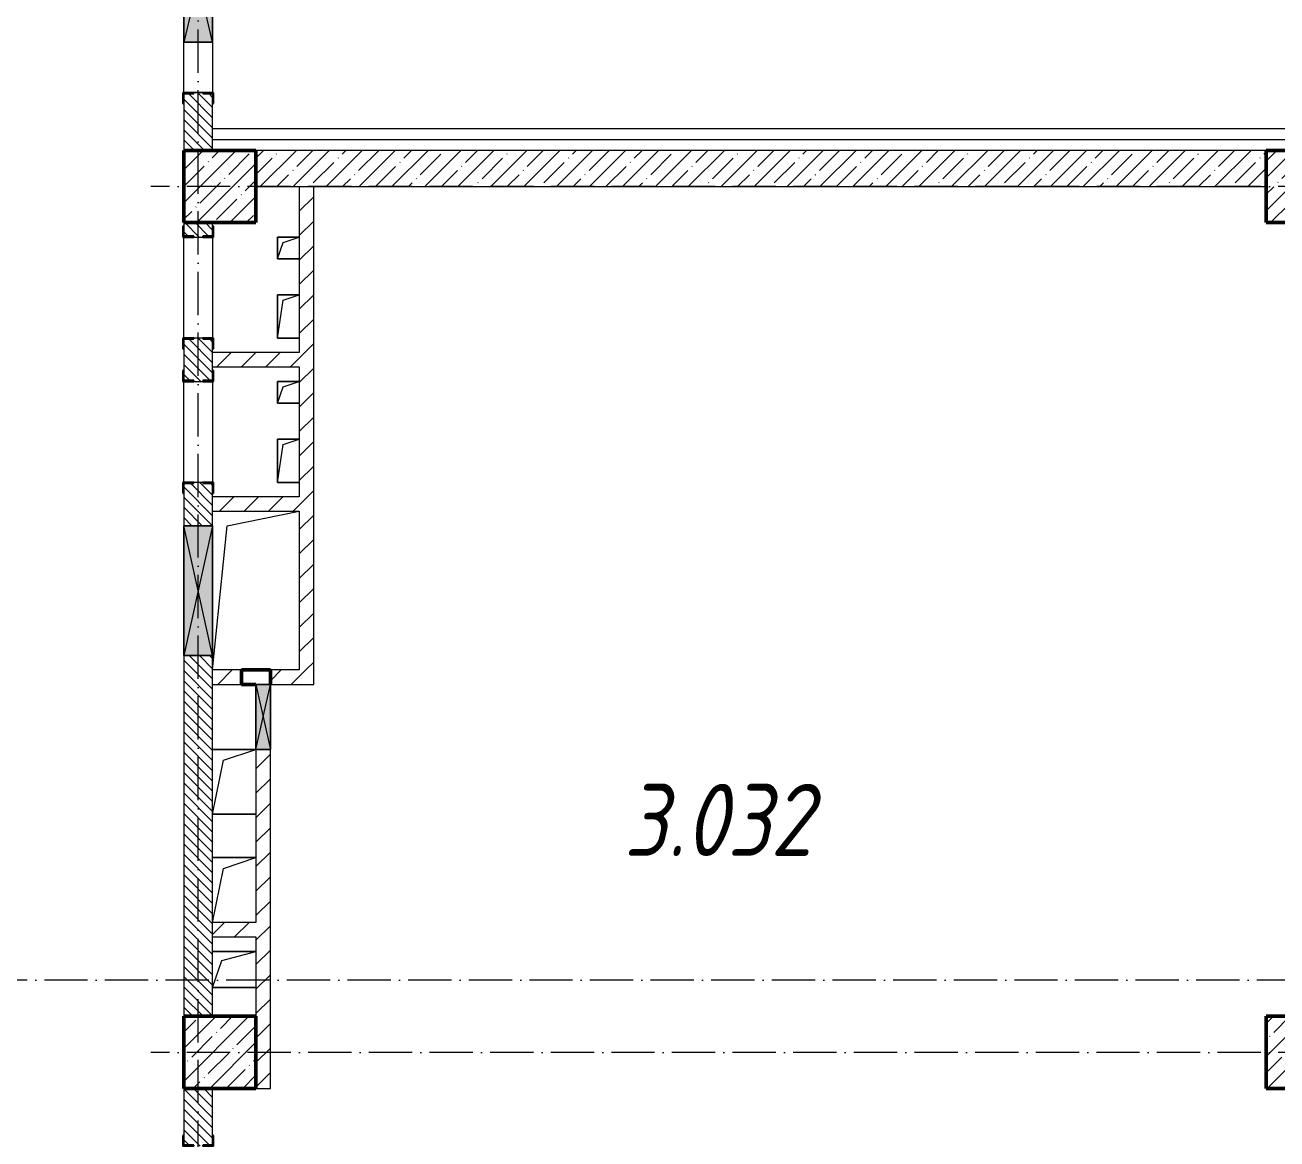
# Model space of a CAD drawing. Header units: millimetres. Extents: x -213536 to 1564669, y -45299 to 942238.
# Drawn here: x 234579 to 243254, y 459747 to 467466 of the extents above; entities that cross this region are included whole.
import ezdxf

# ---------------------------------------------------------------- set-up
doc = ezdxf.new("R2010")
doc.units = ezdxf.units.MM
doc.linetypes.add('50_200_ШТРИХ_1Т_ш5_п1_п1_', pattern=[700, 500, -100, 0, -100])
for name, color, linetype, lineweight in [('A-DETL-____-OTLN-4', 7, 'Continuous', 18), ('A-DETL-GENF-OTLN', 7, 'Continuous', 9), ('A-FLOR-____-OTLN', 7, 'Continuous', 9), ('A-GENM-____-MCUT', 7, 'Continuous', 25), ('A-GENM-____-OTLN', 7, 'Continuous', 9), ('A-GENM-____-OTLN-1', 7, 'Continuous', 25), ('A-GLAZ-____-OTLN', 7, 'Continuous', 9), ('A-WALL-____-MCUT-1', 7, 'Continuous', 9), ('A-WALL-____-MCUT-3', 7, 'Continuous', 9), ('A-WALL-____-PATT-1', 7, 'Continuous', 9), ('A-WALL-FNSH-MCUT-1', 7, 'Continuous', 9), ('I-WALL-____-OTLN', 7, 'Continuous', 9), ('S-COLS-____-MCUT', 7, 'Continuous', 50), ('S-COLS-____-OTLN', 7, 'Continuous', 9), ('S-GRID-____-OTLN-1', 7, '50_200_ШТРИХ_1Т_ш5_п1_п1_', 9), ('Марки помещений', 7, 'Continuous', 9)]:
    doc.layers.add(name, color=color, linetype=linetype, lineweight=lineweight)
doc.styles.add('ISOCPEUR_I_2', font='isocpeui.ttf', dxfattribs={"width": 0.85, "height": 2.3})
pattern_1 = [(135, (142429.057, 459015.94), (-35.35534, -35.35534), [])]
pattern_2 = [(45, (142429.06, 459015.94), (-84.85281, 84.85281), [])]

# ---------------------------------------------------------------- blocks, each defined once
blk = doc.blocks.new('BSC_Колонна _Прямоугольная - 500х500-V27-АР1_План отверстий 3 этажа в осях 1-64_А-ГГ')
at = {"layer": 'S-COLS-____-OTLN'}
h = blk.add_hatch(dxfattribs=at)
h.set_pattern_fill('FP_64', color=256, style=0, pattern_type=2)
h.set_pattern_definition([(45, (-101000, -7331.04), (-114.04925, 114.04925), []), (45, (-100885.95, -7331.04), (-114.04925, 114.04925), [201.613, -40.323, 3.353, -36.97])])
h.paths.add_polyline_path([(-250, -250), (250, -250), (250, 250), (-250, 250)], flags=0)
at = {"layer": 'S-COLS-____-MCUT'}
for p, q in [((250, 250), (-250, 250)), ((-250, 250), (-250, -250)), ((250, -250), (250, 250)), ((-250, -250), (250, -250))]:
    blk.add_line(p, q, dxfattribs=at)
blk = doc.blocks.new('BSC_Колонна _Прямоугольная - 500х500-V28-АР1_План отверстий 3 этажа в осях 1-64_А-ГГ')
at = {"layer": 'S-COLS-____-OTLN'}
h = blk.add_hatch(dxfattribs=at)
h.set_pattern_fill('FP_65', color=256, style=0, pattern_type=2)
h.set_pattern_definition([(45, (-93500, -7331.04), (-114.04925, 114.04925), []), (45, (-93385.95, -7331.04), (-114.04925, 114.04925), [201.613, -40.323, 3.353, -36.97])])
h.paths.add_polyline_path([(-250, -250), (250, -250), (250, 250), (-250, 250)], flags=0)
at = {"layer": 'S-COLS-____-MCUT'}
for p, q in [((250, 250), (-250, 250)), ((-250, 250), (-250, -250)), ((250, -250), (250, 250)), ((-250, -250), (250, -250))]:
    blk.add_line(p, q, dxfattribs=at)
blk = doc.blocks.new('BSC_Колонна _Прямоугольная - 500х500-V82-АР1_План отверстий 3 этажа в осях 1-64_А-ГГ')
at = {"layer": 'S-COLS-____-OTLN'}
h = blk.add_hatch(dxfattribs=at)
h.set_pattern_fill('FP_119', color=256, style=0, pattern_type=2)
h.set_pattern_definition([(45, (-101000, -1331.04), (-114.04925, 114.04925), []), (45, (-100885.95, -1331.04), (-114.04925, 114.04925), [201.613, -40.323, 3.353, -36.97])])
h.paths.add_polyline_path([(-250, -250), (250, -250), (250, 250), (-250, 250)], flags=0)
at = {"layer": 'S-COLS-____-MCUT'}
for p, q in [((250, 250), (-250, 250)), ((-250, 250), (-250, -250)), ((250, -250), (250, 250)), ((-250, -250), (250, -250))]:
    blk.add_line(p, q, dxfattribs=at)
blk = doc.blocks.new('BSC_Колонна _Прямоугольная - 500х500-V83-АР1_План отверстий 3 этажа в осях 1-64_А-ГГ')
at = {"layer": 'S-COLS-____-OTLN'}
h = blk.add_hatch(dxfattribs=at)
h.set_pattern_fill('FP_120', color=256, style=0, pattern_type=2)
h.set_pattern_definition([(45, (-93500, -1331.04), (-114.04925, 114.04925), []), (45, (-93385.95, -1331.04), (-114.04925, 114.04925), [201.613, -40.323, 3.353, -36.97])])
h.paths.add_polyline_path([(-250, -250), (250, -250), (250, 250), (-250, 250)], flags=0)
at = {"layer": 'S-COLS-____-MCUT'}
for p, q in [((250, 250), (-250, 250)), ((-250, 250), (-250, -250)), ((250, -250), (250, 250)), ((-250, -250), (250, -250))]:
    blk.add_line(p, q, dxfattribs=at)
blk = doc.blocks.new('АР_Перемычка - АР_Перемычка-28704962-АР1_План отверстий 3 этажа в осях 1-64_А-ГГ')
at = {"layer": 'A-GENM-____-OTLN'}
blk.add_line((-350, -100), (-342, -100), dxfattribs=at)
blk = doc.blocks.new('154_Стойка_СКБ_Уголок - СМ-2180_200-28268025-АР1_План отверстий 3 этажа в осях 1-64_А-ГГ')
at = {"layer": 'A-GENM-____-MCUT'}
for p, q in [((125, 156), (125, 81)), ((200, 156), (125, 156)), ((131, 81), (131, 150)), ((131, 150), (200, 150)), ((200, 150), (200, 156)), ((125, 81), (131, 81)), ((131, 19), (125, 19)), ((125, 19), (125, -56)), ((131, -50), (131, 19)), ((125, -56), (200, -56)), ((200, -50), (131, -50)), ((200, -56), (200, -50))]:
    blk.add_line(p, q, dxfattribs=at)
blk = doc.blocks.new('Фахверк_СКБ_Уголок - 200_3960_зеркало-28268689-АР1_План отверстий 3 этажа в осях 1-64_А-ГГ')
at = {"layer": 'A-GENM-____-MCUT'}
for p, q in [((200, 156), (125, 156)), ((125, 156), (125, 81)), ((131, 81), (131, 150)), ((131, 150), (200, 150)), ((200, 150), (200, 156)), ((125, 81), (131, 81)), ((131, 19), (125, 19)), ((125, 19), (125, -56)), ((131, -50), (131, 19)), ((125, -56), (200, -56)), ((200, -50), (131, -50)), ((200, -56), (200, -50))]:
    blk.add_line(p, q, dxfattribs=at)
blk = doc.blocks.new('Фахверк_СКБ_Уголок - 200_3960-28268576-АР1_План отверстий 3 этажа в осях 1-64_А-ГГ')
at = {"layer": 'A-GENM-____-MCUT'}
for p, q in [((200, 156), (125, 156)), ((125, 156), (125, 81)), ((131, 81), (131, 150)), ((131, 150), (200, 150)), ((200, 150), (200, 156)), ((125, 81), (131, 81)), ((131, 19), (125, 19)), ((125, 19), (125, -56)), ((131, -50), (131, 19)), ((125, -56), (200, -56)), ((200, -50), (131, -50)), ((200, -56), (200, -50))]:
    blk.add_line(p, q, dxfattribs=at)
blk = doc.blocks.new('154_Стойка_СКБ_Уголок - СМ-2480_200-28346303-АР1_План отверстий 3 этажа в осях 1-64_А-ГГ')
at = {"layer": 'A-GENM-____-MCUT'}
for p, q in [((125, 156), (125, 81)), ((200, 156), (125, 156)), ((131, 81), (131, 150)), ((131, 150), (200, 150)), ((200, 150), (200, 156)), ((125, 81), (131, 81)), ((131, 19), (125, 19)), ((125, 19), (125, -56)), ((131, -50), (131, 19)), ((125, -56), (200, -56)), ((200, -50), (131, -50)), ((200, -56), (200, -50))]:
    blk.add_line(p, q, dxfattribs=at)
blk = doc.blocks.new('Стойка_Влож_Полоса боковая - Полоса-28213942-АР1_План отверстий 3 этажа в осях 1-64_А-ГГ')
at = {"layer": 'A-GENM-____-OTLN'}
for p, q in [((-5, 60), (0, 60)), ((-5, -60), (-5, 60)), ((0, 31), (0, -31)), ((0, -60), (-5, -60))]:
    blk.add_line(p, q, dxfattribs=at)
blk = doc.blocks.new('AR_Отверстие прямоугольное _в плите_ - AR_Отверстие прямоугольное _в плите_-30423637-АР1_План отверстий 3 этажа в осях 1-64_А-ГГ')
at = {"layer": 'A-GENM-____-OTLN'}
for p, q in [((75, 150), (-75, 150)), ((-75, 150), (-75, -150)), ((-75, -150), (-37.5, 112.5)), ((-37.5, 112.5), (75, 150)), ((-75, -150), (75, -150))]:
    blk.add_line(p, q, dxfattribs=at)
blk = doc.blocks.new('AR_Отверстие прямоугольное _в плите_ - AR_Отверстие прямоугольное _в плите_-30423627-АР1_План отверстий 3 этажа в осях 1-64_А-ГГ')
at = {"layer": 'A-GENM-____-OTLN'}
for p, q in [((75, 75), (-75, 75)), ((-75, 75), (-75, -75)), ((-75, -75), (-37.5, 37.5)), ((-37.5, 37.5), (75, 75)), ((-75, -75), (75, -75))]:
    blk.add_line(p, q, dxfattribs=at)
blk = doc.blocks.new('AR_Отверстие прямоугольное _в плите_ - AR_Отверстие прямоугольное _в плите_-30552713-АР1_План отверстий 3 этажа в осях 1-64_А-ГГ')
at = {"layer": 'A-GENM-____-OTLN'}
for p, q in [((-200, 450), (300, 550)), ((-300, -550), (-200, 450))]:
    blk.add_line(p, q, dxfattribs=at)
blk = doc.blocks.new('AR_Отверстие прямоугольное _в плите_ - AR_Отверстие прямоугольное _в плите_-30552572-АР1_План отверстий 3 этажа в осях 1-64_А-ГГ')
at = {"layer": 'A-GENM-____-OTLN'}
for p, q in [((150, 125), (-150, 125)), ((-87.5, 62.5), (150, 125)), ((-150, -125), (-87.5, 62.5)), ((-150, -125), (150, -125))]:
    blk.add_line(p, q, dxfattribs=at)
blk = doc.blocks.new('AR_Отверстие прямоугольное _в плите_ - AR_Отверстие прямоугольное _в плите_-V189-АР1_План отверстий 3 этажа в осях 1-64_А-ГГ')
at = {"layer": 'A-GENM-____-OTLN'}
for p, q in [((150, 225), (-150, 225)), ((-75, 150), (150, 225)), ((-150, -225), (-75, 150))]:
    blk.add_line(p, q, dxfattribs=at)
blk = doc.blocks.new('AR_Отверстие прямоугольное _в плите_ - AR_Отверстие прямоугольное _в плите_-V187-АР1_План отверстий 3 этажа в осях 1-64_А-ГГ')
at = {"layer": 'A-GENM-____-OTLN'}
for p, q in [((150, 225), (-150, 225)), ((-75, 150), (150, 225)), ((-150, -225), (-75, 150)), ((-150, -225), (150, -225))]:
    blk.add_line(p, q, dxfattribs=at)
blk = doc.blocks.new('AR_Отверстие прямоугольное _в стене__БезПР - AR_Отверстие прямоугольное _в стене__БезПР-36899182-АР1_План отверстий 3 этажа в осях 1-64_А-ГГ')
at = {"layer": 'A-GLAZ-____-OTLN'}
blk.add_hatch(color=256, dxfattribs=at).paths.add_polyline_path([(450, 100), (-450, 100), (-450, -100), (450, -100)], flags=0)
at = {"layer": 'A-DETL-GENF-OTLN'}
for p, q in [((-450, -100), (-450, 100)), ((-450, 100), (450, 100)), ((450, 100), (-450, -100)), ((-450, 100), (450, -100)), ((450, 100), (-450, 100)), ((-450, 100), (-450, -100)), ((450, 100), (450, -100)), ((450, -100), (450, 100)), ((450, -100), (-450, -100)), ((-450, -100), (450, -100))]:
    blk.add_line(p, q, dxfattribs=at)
at = {"layer": 'A-GLAZ-____-OTLN'}
blk.add_line((450, 100), (-450, 100), dxfattribs=at)
blk = doc.blocks.new('AR_Отверстие прямоугольное _в стене_ - AR_Отверстие прямоугольное _в стене__ОВ-36909481-АР1_План отверстий 3 этажа в осях 1-64_А-ГГ')
at = {"layer": 'A-GLAZ-____-OTLN'}
blk.add_hatch(color=256, dxfattribs=at).paths.add_polyline_path([(-225, -50), (225, -50), (225, 50), (-225, 50)], flags=0)
at = {"layer": 'A-DETL-GENF-OTLN'}
for p, q in [((-225, -50), (-225, 50)), ((-225, 50), (225, 50)), ((225, 50), (-225, -50)), ((-225, 50), (225, -50)), ((225, 50), (-225, 50)), ((-225, 50), (-225, -50)), ((225, 50), (225, -50)), ((225, -50), (225, 50)), ((225, -50), (-225, -50)), ((-225, -50), (225, -50))]:
    blk.add_line(p, q, dxfattribs=at)
blk = doc.blocks.new('AR_Отверстие прямоугольное _в стене_ - AR_Отверстие прямоугольное _в стене__ОВ-36927705-АР1_План отверстий 3 этажа в осях 1-64_А-ГГ')
at = {"layer": 'A-GLAZ-____-OTLN'}
blk.add_hatch(color=256, dxfattribs=at).paths.add_polyline_path([(-425, 100), (-425, -100), (425, -100), (425, 100)], flags=0)
at = {"layer": 'A-DETL-GENF-OTLN'}
for p, q in [((-425, -100), (-425, 100)), ((-425, 100), (425, 100)), ((425, 100), (-425, -100)), ((-425, 100), (425, -100)), ((425, 100), (-425, 100)), ((-425, 100), (-425, -100)), ((425, 100), (425, -100)), ((425, -100), (425, 100)), ((425, -100), (-425, -100)), ((-425, -100), (425, -100))]:
    blk.add_line(p, q, dxfattribs=at)
blk = doc.blocks.new('BSC_Колонна _Прямоугольная1 - 200х100 _металл_-V218-АР1_План отверстий 3 этажа в осях 1-64_А-ГГ')
at = {"layer": 'S-COLS-____-MCUT'}
for p, q in [((100, 50), (-100, 50)), ((-100, 50), (-100, -50)), ((100, -50), (100, 50)), ((-100, -50), (0, -50))]:
    blk.add_line(p, q, dxfattribs=at)

msp = doc.modelspace()

# ---------------------------------------------------------------- hatches: boundary and pattern name
at = {"layer": 'A-WALL-____-PATT-1'}
h = msp.add_hatch(dxfattribs=at)
h.set_pattern_fill('FP_6', color=256, style=0, pattern_type=2)
h.set_pattern_definition(pattern_1)
h.paths.add_polyline_path([(235879.1, 466597), (235879.1, 466991), (235810.1, 466991), (235810.1, 466997), (235748.1, 466997), (235748.1, 466991), (235679.1, 466991), (235679.1, 466597)], flags=0)
h.paths.add_polyline_path([(235748.1, 468697), (235810.1, 468697), (235810.1, 468703), (235879.1, 468703), (235879.1, 469097), (235679.1, 469097), (235679.1, 468703), (235748.1, 468703)], flags=0)
h = msp.add_hatch(dxfattribs=at)
h.set_pattern_fill('FP_38', color=256, style=0, pattern_type=2)
h.set_pattern_definition([(45, (142429.06, 459015.94), (-114.04925, 114.04925), []), (45, (142543.1, 459015.94), (-114.04925, 114.04925), [201.612, -40.322, 3.353, -36.97])])
h.paths.add_polyline_path([(243179.1, 466347), (243179.1, 466597), (236179.1, 466597), (236179.1, 466347), (243160.8, 466347)], flags=0)
h = msp.add_hatch(dxfattribs=at)
h.set_pattern_fill('FP_4', color=256, style=0, pattern_type=2)
h.set_pattern_definition(pattern_2)
h.paths.add_polyline_path([(236579.1, 462997), (236579.1, 466347), (236479.1, 466347), (236479.1, 462997)], flags=0)
h = msp.add_hatch(dxfattribs=at)
h.set_pattern_fill('FP_6', color=256, style=0, pattern_type=2)
h.set_pattern_definition(pattern_1)
h.paths.add_polyline_path([(235679.1, 460597), (235879.1, 460597), (235879.1, 463097), (235679.1, 463097)], flags=0)
h.paths.add_polyline_path([(235679.1, 463997), (235879.1, 463997), (235879.1, 464291), (235810.1, 464291), (235810.1, 464297), (235748.1, 464297), (235748.1, 464291), (235679.1, 464291), (235679.1, 464222)], flags=0)
h.paths.add_polyline_path([(235810.1, 464997), (235810.1, 465003), (235879.1, 465003), (235879.1, 465291), (235810.1, 465291), (235810.1, 465297), (235748.1, 465297), (235748.1, 465291), (235679.1, 465291), (235679.1, 465003), (235748.1, 465003), (235748.1, 464997)], flags=0)
h.paths.add_polyline_path([(235748.1, 465997), (235810.1, 465997), (235810.1, 466003), (235879.1, 466003), (235879.1, 466097), (235679.1, 466097), (235679.1, 466003), (235748.1, 466003)], flags=0)
h = msp.add_hatch(dxfattribs=at)
h.set_pattern_fill('FP_4', color=256, style=0, pattern_type=2)
h.set_pattern_definition(pattern_2)
h.paths.add_polyline_path([(236479.1, 465097), (236479.1, 465197), (235879.1, 465197), (235879.1, 465097), (236091, 465097)], flags=0)
h = msp.add_hatch(dxfattribs=at)
h.set_pattern_fill('FP_4', color=256, style=0, pattern_type=2)
h.set_pattern_definition(pattern_2)
h.paths.add_polyline_path([(236479.1, 464097), (236479.1, 464197), (235879.1, 464197), (235879.1, 464097), (236091, 464097)], flags=0)
h = msp.add_hatch(dxfattribs=at)
h.set_pattern_fill('FP_4', color=256, style=0, pattern_type=2)
h.set_pattern_definition(pattern_2)
h.paths.add_polyline_path([(235879.1, 462897), (236079.1, 462897), (236079.1, 462997), (235879.1, 462997)], flags=0)
h.paths.add_polyline_path([(236579.1, 462897), (236579.1, 462997), (236279.1, 462997), (236279.1, 462897)], flags=0)
h = msp.add_hatch(dxfattribs=at)
h.set_pattern_fill('FP_4', color=256, style=0, pattern_type=2)
h.set_pattern_definition(pattern_2)
h.paths.add_polyline_path([(236279.1, 460097), (236279.1, 462447), (236179.1, 462447), (236179.1, 460097)], flags=0)
h = msp.add_hatch(dxfattribs=at)
h.set_pattern_fill('FP_4', color=256, style=0, pattern_type=2)
h.set_pattern_definition(pattern_2)
h.paths.add_polyline_path([(235879.1, 461147), (236179.1, 461147), (236179.1, 461247), (235879.1, 461247)], flags=0)
h = msp.add_hatch(dxfattribs=at)
h.set_pattern_fill('FP_6', color=256, style=0, pattern_type=2)
h.set_pattern_definition(pattern_1)
h.paths.add_polyline_path([(235679.1, 457597), (235879.1, 457597), (235879.1, 457991), (235810.1, 457991), (235810.1, 457997), (235748.1, 457997), (235748.1, 457991), (235679.1, 457991), (235679.1, 457922)], flags=0)
h.paths.add_polyline_path([(235748.1, 459697), (235810.1, 459697), (235810.1, 459703), (235879.1, 459703), (235879.1, 460097), (235679.1, 460097), (235679.1, 459703), (235748.1, 459703)], flags=0)

# ---------------------------------------------------------------- linework, layer by layer
at = {"layer": 'A-DETL-____-OTLN-4'}
for p, q in [((243429.1, 466747), (235879.1, 466747)), ((243429.1, 466672), (235879.1, 466672))]:
    msp.add_line(p, q, dxfattribs=at)
at = {"layer": 'A-FLOR-____-OTLN'}
for p, q in [((236329.1, 465997), (236479.1, 465997)), ((236329.1, 465847), (236329.1, 465997)), ((236479.1, 465847), (236329.1, 465847)), ((236329.1, 465597), (236479.1, 465597)), ((236329.1, 465297), (236329.1, 465597)), ((236479.1, 465297), (236329.1, 465297)), ((236329.1, 464997), (236479.1, 464997)), ((236329.1, 464847), (236329.1, 464997)), ((236479.1, 464847), (236329.1, 464847)), ((236329.1, 464597), (236479.1, 464597)), ((236329.1, 464297), (236329.1, 464597)), ((236479.1, 464297), (236329.1, 464297)), ((235879.1, 462447), (236179.1, 462447)), ((236179.1, 461997), (235879.1, 461997)), ((235879.1, 461697), (236179.1, 461697)), ((235879.1, 461047), (236179.1, 461047)), ((236179.1, 460797), (235879.1, 460797))]:
    msp.add_line(p, q, dxfattribs=at)
at = {"layer": 'A-WALL-____-MCUT-1'}
for p, q in [((243179.1, 466597), (236179.1, 466597)), ((236179.1, 466347), (243179.1, 466347))]:
    msp.add_line(p, q, dxfattribs=at)
at = {"layer": 'A-WALL-____-MCUT-3'}
for p, q in [((235679.1, 466922), (235679.1, 466597)), ((235879.1, 466597), (235879.1, 466922)), ((235679.1, 466097), (235679.1, 466072)), ((235879.1, 466072), (235879.1, 466097)), ((235748.1, 465997), (235810.1, 465997)), ((235810.1, 465297), (235748.1, 465297)), ((235679.1, 465222), (235679.1, 465072)), ((235879.1, 465072), (235879.1, 465222)), ((235748.1, 464997), (235810.1, 464997)), ((235810.1, 464297), (235748.1, 464297)), ((235679.1, 464222), (235679.1, 463997)), ((235879.1, 463997), (235879.1, 464222)), ((235679.1, 463097), (235679.1, 460597)), ((235879.1, 460597), (235879.1, 463097)), ((235679.1, 460097), (235679.1, 459772)), ((235879.1, 459772), (235879.1, 460097))]:
    msp.add_line(p, q, dxfattribs=at)
at = {"layer": 'A-WALL-FNSH-MCUT-1'}
for p, q in [((236479.1, 466347), (236479.1, 465197)), ((236579.1, 462897), (236579.1, 466347)), ((236479.1, 465197), (235879.1, 465197)), ((235879.1, 465097), (236479.1, 465097)), ((236479.1, 465097), (236479.1, 464197)), ((236479.1, 464197), (235879.1, 464197)), ((235879.1, 464097), (236479.1, 464097)), ((236479.1, 464097), (236479.1, 462997)), ((236079.1, 462997), (235879.1, 462997)), ((236479.1, 462997), (236279.1, 462997)), ((235879.1, 462897), (236079.1, 462897)), ((236279.1, 462897), (236579.1, 462897)), ((236179.1, 462447), (236179.1, 461247)), ((236279.1, 460097), (236279.1, 462447)), ((236179.1, 461247), (235879.1, 461247)), ((235879.1, 461147), (236179.1, 461147)), ((236179.1, 461147), (236179.1, 460597)), ((236179.1, 460097), (236279.1, 460097))]:
    msp.add_line(p, q, dxfattribs=at)
at = {"layer": 'I-WALL-____-OTLN'}
for p, q in [((235679.1, 466997), (235679.1, 467347)), ((235879.1, 467347), (235879.1, 466997)), ((235679.1, 465297), (235679.1, 465997)), ((235879.1, 465997), (235879.1, 465297)), ((235679.1, 464297), (235679.1, 464997)), ((235879.1, 464997), (235879.1, 464297))]:
    msp.add_line(p, q, dxfattribs=at)
at = {"layer": 'S-GRID-____-OTLN-1', "color": 251, "ltscale": 0.6, "true_color": 0x636466}
for p, q in [((235779.1, 454533.3), (235779.1, 508896.9)), ((246503.5, 466347), (235450.3, 466347)), ((246355.5, 460847), (137760.3, 460847)), ((246503.5, 460347), (235450.3, 460347))]:
    msp.add_line(p, q, dxfattribs=at)

# ---------------------------------------------------------------- block references
at = {"layer": 'A-GENM-____-OTLN'}
for name, rotation in [('Стойка_Влож_Полоса боковая - Полоса-28213942-АР1_План отверстий 3 этажа в осях 1-64_А-ГГ', 269.9999999999999), ('АР_Перемычка - АР_Перемычка-28704962-АР1_План отверстий 3 этажа в осях 1-64_А-ГГ', 89.9999999999999)]:
    msp.add_blockref(name, (235779.1, 466997), dxfattribs=dict(at, rotation=rotation))
for name, p in [('AR_Отверстие прямоугольное _в плите_ - AR_Отверстие прямоугольное _в плите_-30423627-АР1_План отверстий 3 этажа в осях 1-64_А-ГГ', (236404.1, 465922)), ('AR_Отверстие прямоугольное _в плите_ - AR_Отверстие прямоугольное _в плите_-30423637-АР1_План отверстий 3 этажа в осях 1-64_А-ГГ', (236404.1, 465447)), ('AR_Отверстие прямоугольное _в плите_ - AR_Отверстие прямоугольное _в плите_-30423627-АР1_План отверстий 3 этажа в осях 1-64_А-ГГ', (236404.1, 464922)), ('AR_Отверстие прямоугольное _в плите_ - AR_Отверстие прямоугольное _в плите_-30423637-АР1_План отверстий 3 этажа в осях 1-64_А-ГГ', (236404.1, 464447)), ('AR_Отверстие прямоугольное _в плите_ - AR_Отверстие прямоугольное _в плите_-30552713-АР1_План отверстий 3 этажа в осях 1-64_А-ГГ', (236179.1, 463547)), ('AR_Отверстие прямоугольное _в плите_ - AR_Отверстие прямоугольное _в плите_-V187-АР1_План отверстий 3 этажа в осях 1-64_А-ГГ', (236029.1, 462222)), ('AR_Отверстие прямоугольное _в плите_ - AR_Отверстие прямоугольное _в плите_-V189-АР1_План отверстий 3 этажа в осях 1-64_А-ГГ', (236029.1, 461472)), ('AR_Отверстие прямоугольное _в плите_ - AR_Отверстие прямоугольное _в плите_-30552572-АР1_План отверстий 3 этажа в осях 1-64_А-ГГ', (236029.1, 460922))]:
    msp.add_blockref(name, p, dxfattribs=at)
at = {"layer": 'A-GENM-____-OTLN-1'}
for name, p, rotation in [('154_Стойка_СКБ_Уголок - СМ-2480_200-28346303-АР1_План отверстий 3 этажа в осях 1-64_А-ГГ', (235729.1, 467122), 269.9999999999999), ('Фахверк_СКБ_Уголок - 200_3960_зеркало-28268689-АР1_План отверстий 3 этажа в осях 1-64_А-ГГ', (235829.1, 465872), 89.9999999999999), ('Фахверк_СКБ_Уголок - 200_3960-28268576-АР1_План отверстий 3 этажа в осях 1-64_А-ГГ', (235729.1, 465422), 269.9999999999999), ('Фахверк_СКБ_Уголок - 200_3960_зеркало-28268689-АР1_План отверстий 3 этажа в осях 1-64_А-ГГ', (235829.1, 464872), 89.9999999999999), ('154_Стойка_СКБ_Уголок - СМ-2180_200-28268025-АР1_План отверстий 3 этажа в осях 1-64_А-ГГ', (235729.1, 464422), 269.9999999999999), ('Фахверк_СКБ_Уголок - 200_3960-28268576-АР1_План отверстий 3 этажа в осях 1-64_А-ГГ', (235829.1, 459572), 89.9999999999999)]:
    msp.add_blockref(name, p, dxfattribs=dict(at, rotation=rotation))
at = {"layer": 'A-GLAZ-____-OTLN'}
for name, p, rotation in [('AR_Отверстие прямоугольное _в стене_ - AR_Отверстие прямоугольное _в стене__ОВ-36927705-АР1_План отверстий 3 этажа в осях 1-64_А-ГГ', (235779.1, 467772), 269.9999999999999), ('AR_Отверстие прямоугольное _в стене__БезПР - AR_Отверстие прямоугольное _в стене__БезПР-36899182-АР1_План отверстий 3 этажа в осях 1-64_А-ГГ', (235779.1, 463547), 269.9999999999999), ('AR_Отверстие прямоугольное _в стене_ - AR_Отверстие прямоугольное _в стене__ОВ-36909481-АР1_План отверстий 3 этажа в осях 1-64_А-ГГ', (236229.1, 462672), 90)]:
    msp.add_blockref(name, p, dxfattribs=dict(at, rotation=rotation))
at = {"layer": 'S-COLS-____-OTLN'}
for name, p in [('BSC_Колонна _Прямоугольная - 500х500-V28-АР1_План отверстий 3 этажа в осях 1-64_А-ГГ', (235929.1, 466347)), ('BSC_Колонна _Прямоугольная - 500х500-V27-АР1_План отверстий 3 этажа в осях 1-64_А-ГГ', (243429.1, 466347)), ('BSC_Колонна _Прямоугольная1 - 200х100 _металл_-V218-АР1_План отверстий 3 этажа в осях 1-64_А-ГГ', (236179.1, 462947)), ('BSC_Колонна _Прямоугольная - 500х500-V83-АР1_План отверстий 3 этажа в осях 1-64_А-ГГ', (235929.1, 460347)), ('BSC_Колонна _Прямоугольная - 500х500-V82-АР1_План отверстий 3 этажа в осях 1-64_А-ГГ', (243429.1, 460347))]:
    msp.add_blockref(name, p, dxfattribs=at)

# ---------------------------------------------------------------- texts
at = {"layer": 'Марки помещений', "insert": (238728.2, 462207.9), "char_height": 500, "width": 785.654, "attachment_point": 1, "style": 'ISOCPEUR_I_2'}
msp.add_mtext('3.032', dxfattribs=at)

doc.saveas('drawing.dxf')
